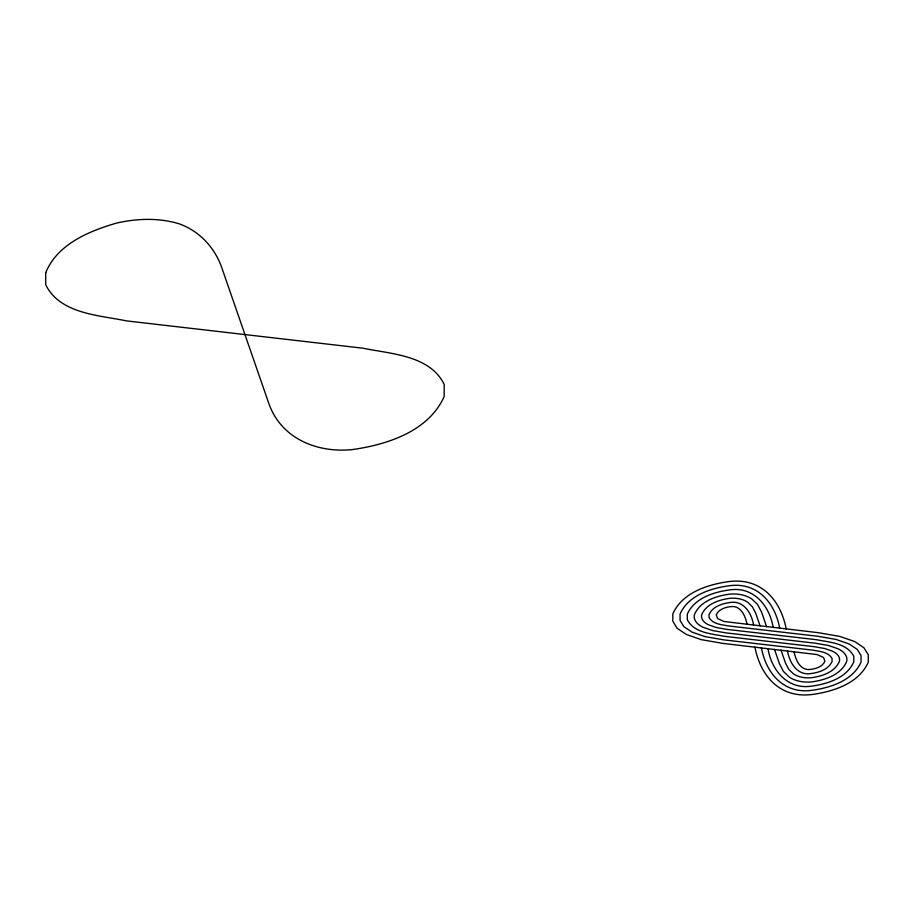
<?xml version="1.0" encoding="UTF-8"?>
<svg xmlns="http://www.w3.org/2000/svg" width="914" height="914" viewBox="0 0 914 914"><rect width="100%" height="100%" fill="white"/><g stroke="black" fill="none" stroke-linecap="round" stroke-linejoin="round"><path stroke-width="1.37" d="M786.211 628.992C780.465 599.356 760.619 577.397 728.709 581.601C707.425 584.572 682.221 592.695 672.83 613.877L672.818 621.257L677.137 628.249L686.403 634.499L701.255 639.64L722.289 643.307L817.15 654.573L823.583 657.52L824.874 661.222C822.623 666.683 816.122 668.705 810.729 669.391C800.276 671.047 795.648 659.965 794.049 651.591M779.688 628.238C775.015 602.417 756.963 581.715 728.995 585.783C710.349 588.365 688.265 595.482 680.062 614.037L680.073 620.503L683.866 626.638L692.012 632.111L705.037 636.612L723.5 639.834L812.809 650.14C819.481 651.476 828.415 651.796 832.037 658.571L832.106 661.382C828.667 669.471 819.047 672.498 811.004 673.561C797.305 675.892 789.353 662.616 787.525 650.837M773.164 627.484C769.519 605.445 753.342 586.091 729.269 589.964C713.274 592.169 694.309 598.259 687.305 614.197L687.328 619.749C694.172 633.116 711.732 633.745 724.699 636.35L814.008 646.666L824.725 648.529L832.3 651.122A19 10.968 0 0 1 839.349 661.542C834.711 672.247 821.983 676.303 811.289 677.742A19 10.968 0 0 1 793.249 673.675L788.736 669.299L785.514 663.118L781.002 650.083M766.64 626.73L761.625 612.254L757.626 604.577L752.016 599.15A23.604 13.63 0 0 0 729.555 594.146C716.21 595.962 700.364 601.035 694.537 614.357A23.604 13.63 0 0 0 703.22 627.324L712.612 630.569L725.91 632.876L815.208 643.193L828.507 645.501L837.898 648.734A23.604 13.63 0 0 1 846.581 661.713C840.766 675.023 824.908 680.096 811.563 681.924A23.604 13.63 0 0 1 789.102 676.908L783.492 671.493L779.493 663.815L774.478 649.328M760.117 625.976L755.604 612.951L752.382 606.759L747.881 602.383A19 10.968 0 0 0 729.829 598.316C719.135 599.767 706.408 603.823 701.781 614.516A19 10.968 0 0 0 708.818 624.936L716.393 627.541L727.11 629.403L816.419 639.709C829.398 642.314 846.947 642.953 853.802 656.309L853.813 661.873C846.81 677.811 827.844 683.901 811.849 686.106C787.777 689.967 771.599 670.625 767.954 648.574M753.593 625.222C751.765 613.443 743.813 600.178 730.115 602.497C722.071 603.56 712.452 606.599 709.013 614.676L709.081 617.487C712.703 624.262 721.649 624.593 728.321 625.919L817.619 636.235L836.082 639.446L849.106 643.959L857.252 649.431L861.045 655.555L861.057 662.033C852.853 680.587 830.769 687.694 812.123 690.276C784.166 694.343 766.103 673.641 761.431 647.82M747.069 624.468C745.47 616.105 740.843 605.011 730.389 606.679C724.996 607.364 718.495 609.375 716.245 614.836L717.536 618.538L723.968 621.486L818.83 632.762L839.875 636.43L854.716 641.559L863.981 647.809L868.3 654.812L868.289 662.193C858.897 683.364 833.705 691.498 812.409 694.457C780.499 698.673 760.654 676.714 754.907 647.066M45.746 272.612L45.7 284.734C60.061 313.97 98.849 315.147 126.703 320.917L363.201 348.234C391.066 354.015 429.843 355.18 444.204 384.417L444.158 396.539C428.643 431.305 387.285 444.684 352.278 449.585C316.987 453.195 280.712 438.469 268.602 402.846L221.302 266.305C213.887 246.517 198.669 230.522 178.527 223.61C158.293 217.669 136.951 218.457 116.535 223.096C88.921 231.162 57.422 244.118 45.746 272.612"/></g></svg>
